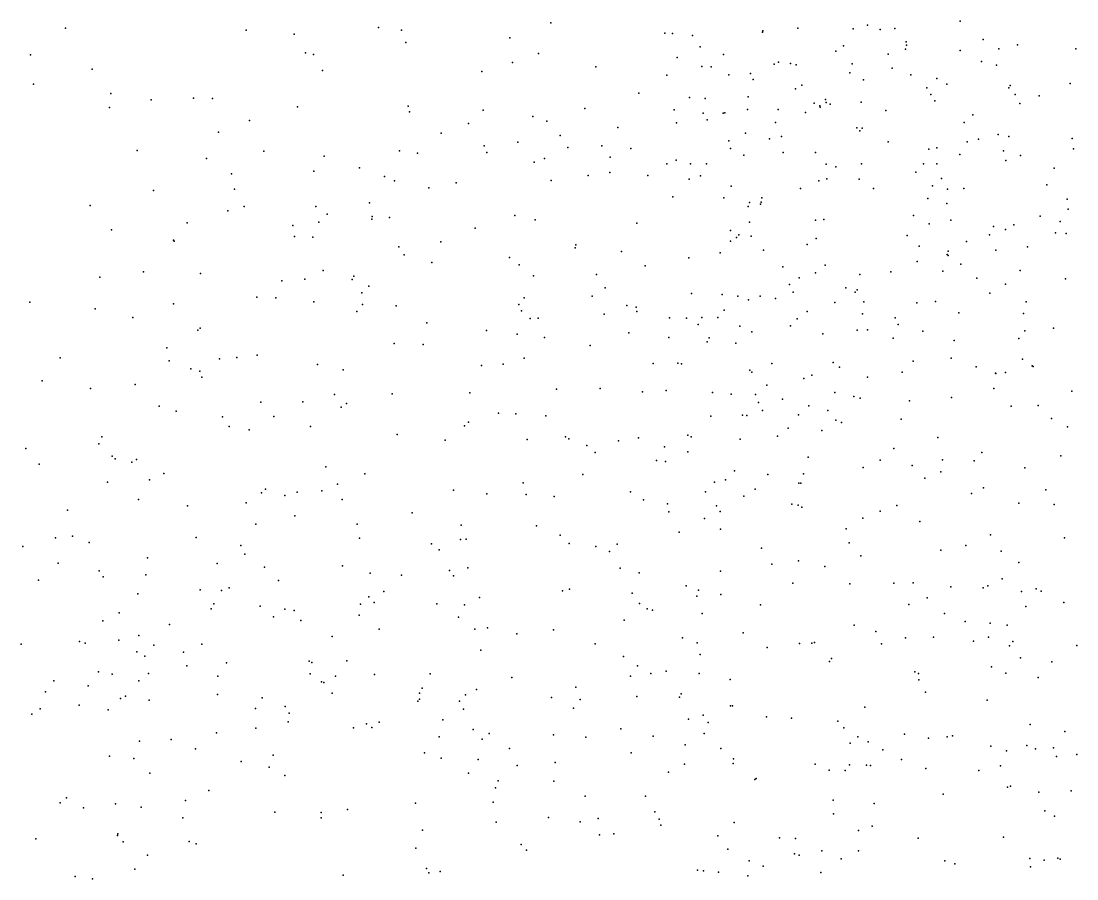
# Model space of a CAD drawing. Header units: metres. Extents: x -25 to 25, y -27.7 to 27.8.
# Drawn here: x -4.356 to -2.278, y 13.572 to 15.259 of the extents above; entities that cross this region are included whole.
import ezdxf

# ---------------------------------------------------------------- set-up
doc = ezdxf.new("R2010")
doc.units = ezdxf.units.M

msp = doc.modelspace()

# ---------------------------------------------------------------- linework, layer by layer
for p in [(-3.3132, 15.2555, -23.3934), (-2.6906, 15.2511, -25.5747), (-2.5081, 15.259, 17.5019), (-4.2683, 15.2451, -16.3878), (-3.9128, 15.2414, -16.5891), (-3.8186, 15.2331, -24.1138), (-3.6527, 15.2463, 3.3075), (-3.6074, 15.2413, 14.4426), (-3.089, 15.2355, -25.1858), (-3.0738, 15.2344, 9.2245), (-3.0347, 15.2308, -15.7521), (-2.8972, 15.2372, 5.7619), (-2.8965, 15.2398, 18.4484), (-2.8274, 15.2454, -22.7059), (-2.7185, 15.2439, 19.3849), (-2.6658, 15.2424, 5.7406), (-2.6367, 15.2446, -11.0663), (-3.599, 15.217, 10.194), (-3.3942, 15.2264, -15.7578), (-3.0195, 15.2085, 9.9752), (-2.7374, 15.2104, 18.8134), (-2.6143, 15.2185, 14.2985), (-2.6136, 15.2119, 21.1202), (-2.4631, 15.2229, -25.7767), (-2.3954, 15.2122, -14.1169), (-4.3371, 15.193, 10.8347), (-3.7959, 15.1964, 10.399), (-3.7805, 15.1935, -15.7154), (-3.3379, 15.1953, 3.2686), (-3.0647, 15.1876, 6.5973), (-2.9739, 15.1934, 7.2589), (-2.7524, 15.1998, 17.0896), (-2.6497, 15.1939, -16.5511), (-2.6157, 15.2037, 16.4914), (-2.5079, 15.2015, 16.3787), (-2.4318, 15.2044, -10.8986), (-2.2804, 15.2043, -14.3308), (-3.389, 15.1773, 10.0594), (-3.2252, 15.1692, -16.845), (-3.0163, 15.1698, 6.3843), (-2.9981, 15.1692, 20.3579), (-2.874, 15.1744, 7.5162), (-2.8652, 15.1784, -16.7924), (-2.8422, 15.1757, 9.9825), (-2.8309, 15.1733, 9.111), (-2.7204, 15.175, 7.6451), (-2.6416, 15.1667, -15.9512), (-2.4662, 15.1795, 7.9729), (-2.4363, 15.1727, 6.0497), (-4.2163, 15.1643, -15.1734), (-3.7628, 15.1616, -23.6179), (-3.4494, 15.16, 14.4581), (-3.0851, 15.153, -22.9313), (-2.9632, 15.1535, 20.6069), (-2.9209, 15.156, 6.2345), (-2.9152, 15.1443, -12.0964), (-2.7252, 15.1573, 19.2414), (-2.6053, 15.1535, 10.049), (-2.5542, 15.1464, 17.7539), (-4.3312, 15.135, 14.434), (-2.8321, 15.1261, 18.2513), (-2.8197, 15.1332, 6.0706), (-2.6983, 15.1433, 18.9548), (-2.5734, 15.1276, -16.7495), (-2.5342, 15.1351, 17.5983), (-2.4122, 15.1279, -18.9755), (-2.4099, 15.1323, 14.3034), (-2.2919, 15.1366, 6.1935), (-4.1792, 15.1164, 3.3308), (-4.0996, 15.1045, 14.555), (-4.0165, 15.1073, 9.5866), (-3.9793, 15.1069, 3.3146), (-3.1406, 15.1173, 14.3607), (-3.0409, 15.1091, 6.8251), (-3.0098, 15.1066, 7.014), (-2.925, 15.1104, 3.2499), (-2.7732, 15.1047, -11.1654), (-2.5659, 15.1147, 7.837), (-2.3997, 15.1147, 8.2252), (-2.3525, 15.1119, -19.4662), (-4.1817, 15.0892, 9.6769), (-3.8117, 15.0903, 3.3085), (-3.5939, 15.0915, -24.6707), (-3.4467, 15.084, -15.6046), (-3.2463, 15.0873, 17.1922), (-3.0711, 15.0845, 17.1107), (-2.9263, 15.0855, 20.045), (-2.8659, 15.0849, 20.7767), (-2.7951, 15.0979, -25.4643), (-2.784, 15.0922, 17.4073), (-2.7834, 15.09, 18.4026), (-2.7718, 15.0988, 16.5688), (-2.764, 15.0957, 18.0965), (-2.7027, 15.0994, 18.7102), (-2.6544, 15.0829, 8.9758), (-2.558, 15.1025, -22.4105), (-2.3909, 15.0969, 21.2791), (-3.9067, 15.0637, 10.5405), (-3.5919, 15.0803, 3.2966), (-3.349, 15.0715, 17.0767), (-3.3212, 15.0622, 17.6029), (-3.0138, 15.0778, 9.2191), (-3.0057, 15.0651, -15.6067), (-2.9743, 15.0783, -11.7034), (-2.9709, 15.0784, 17.3548), (-2.8125, 15.0793, -16.9933), (-2.483, 15.0744, -13.6129), (-3.9676, 15.0404, -24.0712), (-3.4754, 15.0579, 17.374), (-3.1815, 15.0498, 9.971), (-3.0662, 15.0591, 17.5537), (-2.8715, 15.0595, 19.8242), (-2.7111, 15.0493, 20.9745), (-2.7053, 15.0434, -15.7146), (-2.7011, 15.0486, 5.982), (-2.5001, 15.0596, 8.7577), (-3.5293, 15.0385, 17.0713), (-3.3781, 15.0209, 10.045), (-3.2949, 15.0343, -17.0763), (-2.9632, 15.0236, -12.3518), (-2.9305, 15.0386, 7.4163), (-2.883, 15.0278, 16.6875), (-2.8595, 15.032, -22.5011), (-2.6497, 15.0216, 16.3593), (-2.494, 15.0219, 21.1776), (-2.4721, 15.0266, -16.924), (-2.433, 15.036, -15.976), (-2.4124, 15.0318, 8.4761), (-2.2876, 15.0281, 9.8953), (-4.1277, 15.0047, -16.8925), (-3.8781, 15.0031, 14.6669), (-3.6111, 15.0038, 17.2336), (-3.5759, 14.9992, 9.3736), (-3.4444, 15.0136, -23.2657), (-3.4396, 15.0004, 16.8641), (-3.2803, 15.0106, -23.0877), (-3.213, 15.0139, 16.7863), (-3.1564, 15.0087, 17.7524), (-2.9598, 15.0085, 17.6725), (-2.8563, 15.0006, 6.2962), (-2.7924, 15.0003, 9.1202), (-2.5699, 15.0071, -13.213), (-2.554, 15.0097, 10.0134), (-2.4228, 15.0037, -10.8036), (-2.2849, 15.0076, -22.3021), (-3.9909, 14.9889, -23.7851), (-3.7595, 14.9935, 10.3459), (-3.3462, 14.9816, 14.5475), (-3.326, 14.9888, 9.3117), (-3.1969, 14.9914, -25.1248), (-3.0851, 14.9785, -11.9068), (-3.0672, 14.9854, -22.7054), (-3.0386, 14.9783, 16.6863), (-3.0075, 14.9781, 7.1086), (-2.9335, 14.9955, -11.4405), (-2.7021, 14.9786, 7.709), (-2.5542, 14.9784, 18.0028), (-2.5087, 14.9965, 7.9379), (-2.4184, 14.9851, 6.1393), (-2.3894, 14.9947, 16.1256), (-3.9418, 14.9586, -16.9917), (-3.7799, 14.9638, -15.2811), (-3.6897, 14.9707, 14.6917), (-3.1973, 14.9611, 3.2712), (-2.772, 14.9779, 17.7137), (-2.7524, 14.9722, 9.9367), (-2.5951, 14.9618, 6.072), (-2.5801, 14.978, 18.6072), (-2.3231, 14.9699, -25.8853), (-3.6407, 14.9534, -17.0881), (-3.621, 14.9448, 16.9175), (-3.4997, 14.941, 17.8146), (-3.3127, 14.9454, 17.887), (-3.2398, 14.9557, -15.4828), (-3.1228, 14.9555, -12.1189), (-3.0413, 14.9479, 6.8967), (-3.0191, 14.9549, 6.729), (-2.7861, 14.945, 20.8217), (-2.7702, 14.9487, 16.4341), (-2.707, 14.9484, 14.3565), (-2.5447, 14.9496, 18.1809), (-2.3377, 14.9373, -18.8995), (-4.0951, 14.9258, -15.014), (-3.9359, 14.9287, -24.2873), (-3.5534, 14.9308, 16.7709), (-2.9586, 14.9347, -17.2486), (-2.8224, 14.9301, 19.3103), (-2.6784, 14.93, 9.0421), (-2.5626, 14.9349, -22.2281), (-2.5329, 14.9285, 18.4377), (-2.5006, 14.9301, -17.1302), (-4.2199, 14.8967, 3.3378), (-3.6706, 14.9014, 17.6725), (-3.0737, 14.9137, 9.9463), (-2.9733, 14.9116, 17.8622), (-2.9225, 14.9025, 9.2093), (-2.901, 14.8991, 6.4473), (-2.8998, 14.9031, 19.8067), (-2.8984, 14.9114, 3.2716), (-2.5719, 14.9099, 8.916), (-2.534, 14.9006, 21.0846), (-2.2976, 14.9087, 15.7802), (-3.9489, 14.8856, 10.5892), (-3.917, 14.8946, 9.6233), (-3.7761, 14.8941, 17.2957), (-3.7539, 14.8793, 17.5407), (-3.6648, 14.8748, 9.4403), (-3.3841, 14.8768, 3.3049), (-2.9254, 14.8941, 20.4188), (-2.6, 14.877, -13.0141), (-2.3508, 14.8751, 3.3352), (-2.2957, 14.889, 21.2284), (-4.029, 14.8625, 14.7178), (-3.8213, 14.857, 3.3352), (-3.7699, 14.8639, 14.7829), (-3.6658, 14.8696, -24.7022), (-3.6312, 14.8731, 3.3268), (-3.3441, 14.868, -25.0306), (-3.1444, 14.8615, 14.5286), (-2.9223, 14.8639, 7.4913), (-2.7927, 14.8678, 17.8416), (-2.7763, 14.8691, -25.4616), (-2.5689, 14.8601, 16.1296), (-2.5267, 14.8673, 9.8131), (-2.4426, 14.8553, 8.1585), (-2.4026, 14.8583, 17.8497), (-2.3113, 14.8646, -10.6293), (-4.1782, 14.8483, 14.6517), (-3.8181, 14.8354, 17.1325), (-3.7816, 14.8343, 10.355), (-3.4627, 14.8515, 10.1069), (-2.9597, 14.8469, 14.4387), (-2.948, 14.8335, 19.9623), (-2.9434, 14.8388, -15.4581), (-2.9195, 14.8359, 9.9282), (-2.6121, 14.8372, -25.63), (-2.4504, 14.8385, 18.5567), (-2.4187, 14.8494, 8.6109), (-2.3205, 14.8429, 18.3225), (-2.2997, 14.8416, 15.4901), (-4.0559, 14.8283, -24.0512), (-4.0544, 14.826, 9.7308), (-3.6124, 14.8154, 17.8883), (-3.5302, 14.8247, -24.8688), (-3.2655, 14.8129, 14.6945), (-3.2646, 14.8187, 18.0202), (-2.9599, 14.8263, 6.601), (-2.8093, 14.8196, -10.9613), (-2.7916, 14.8317, 19.1449), (-2.589, 14.8163, -15.6169), (-2.4954, 14.8255, 15.9673), (-2.3754, 14.8154, 14.3585), (-3.6021, 14.7994, 14.8957), (-3.3949, 14.7942, -23.0619), (-3.1744, 14.8062, 16.5202), (-3.0422, 14.7933, 7.0472), (-2.9805, 14.8033, -11.1737), (-2.8952, 14.8087, 19.5916), (-2.5338, 14.7999, 9.6516), (-2.532, 14.7983, 18.7381), (-2.5318, 14.8065, -10.7404), (-2.4378, 14.8083, 9.4976), (-3.5475, 14.7844, -23.2227), (-3.3755, 14.7794, 9.3013), (-3.128, 14.7776, -17.4351), (-2.8572, 14.776, 20.5538), (-2.7738, 14.7793, 16.2272), (-2.5929, 14.7863, -17.3597), (-2.5066, 14.7811, 8.8467), (-4.2012, 14.7552, 10.6316), (-4.115, 14.766, -17.1027), (-4.0026, 14.7626, 3.3604), (-3.7975, 14.7517, -24.5846), (-3.7615, 14.7687, 14.9432), (-3.7041, 14.751, 10.2441), (-3.7013, 14.7571, -15.1604), (-3.3478, 14.7583, 14.9163), (-3.2235, 14.7608, -12.4008), (-2.8251, 14.7543, 9.181), (-2.793, 14.764, 6.3711), (-2.7053, 14.7605, 9.8064), (-2.6444, 14.7656, 18.9062), (-2.5419, 14.7673, 7.9562), (-2.4751, 14.7534, 15.7598), (-2.3902, 14.7683, 6.2105), (-2.3008, 14.7522, 15.2436), (-3.843, 14.7482, 16.915), (-3.6716, 14.7377, 16.6563), (-3.2068, 14.7343, 10.0054), (-2.8437, 14.7407, -22.1595), (-2.7328, 14.7342, 20.7433), (-2.7106, 14.7304, 6.2285), (-2.419, 14.7416, 8.3258), (-3.8922, 14.7158, 9.6634), (-3.8544, 14.7147, 17.6937), (-3.6852, 14.7243, 9.4877), (-3.3659, 14.7148, 15.0877), (-3.2322, 14.7178, -11.6411), (-3.0365, 14.7234, 7.2388), (-2.9766, 14.7214, 7.4204), (-2.9457, 14.7181, 16.3364), (-2.9248, 14.7109, -25.3266), (-2.9013, 14.7179, -17.4746), (-2.8717, 14.7132, 19.3415), (-2.8369, 14.7262, -12.8083), (-2.7149, 14.7261, 3.3307), (-2.4495, 14.724, -13.8754), (-4.3386, 14.7065, 14.6092), (-4.2098, 14.6934, -14.8904), (-4.0562, 14.7027, 10.541), (-3.7797, 14.7068, 17.8531), (-3.6955, 14.6882, 15.1683), (-3.6842, 14.7018, -17.3313), (-3.6175, 14.699, 17.9953), (-3.3766, 14.7014, 10.082), (-3.3715, 14.6893, 3.3835), (-3.1642, 14.6995, 14.8477), (-3.1459, 14.6961, 9.2428), (-3.1444, 14.6876, 16.4011), (-2.9722, 14.6905, 3.3446), (-2.8091, 14.6877, 17.9932), (-2.7548, 14.7055, -15.4789), (-2.6977, 14.7072, 14.3964), (-2.5936, 14.7047, -21.9878), (-2.5566, 14.7074, 17.9045), (-2.3783, 14.7069, 15.3752), (-4.1362, 14.6763, 14.7703), (-3.3539, 14.6739, -12.2273), (-3.3386, 14.6751, 16.4286), (-3.2088, 14.6827, 3.3671), (-3.0799, 14.6756, -22.3214), (-3.0463, 14.6749, -12.6707), (-3.0162, 14.6764, -10.9799), (-2.9847, 14.6759, 20.0974), (-2.8291, 14.6737, 19.1899), (-2.7002, 14.6831, 9.6448), (-2.6361, 14.6755, 9.4689), (-2.5106, 14.685, 3.3345), (-2.3833, 14.684, 17.904), (-4.008, 14.651, 14.9227), (-4.0032, 14.6548, -24.2513), (-3.5576, 14.6654, 3.4087), (-3.4402, 14.6506, 15.3018), (-3.1599, 14.6459, 15.1616), (-3.0236, 14.6623, 14.7137), (-2.9415, 14.659, 20.2827), (-2.9182, 14.6481, 19.4803), (-2.8421, 14.6594, -10.8124), (-2.7106, 14.651, 15.8296), (-2.6907, 14.652, -13.0028), (-2.63, 14.6621, 9.1004), (-2.5814, 14.6493, 9.326), (-2.3806, 14.6502, -14.0898), (-2.3245, 14.6553, -25.8372), (-3.622, 14.625, 10.1592), (-3.3799, 14.6433, -25.0322), (-3.3262, 14.6368, 9.255), (-3.0815, 14.6367, 18.1169), (-3.0059, 14.6283, 14.9454), (-3.0018, 14.6363, 19.7799), (-2.9492, 14.6256, 16.133), (-2.7781, 14.6441, 7.72), (-2.6398, 14.6353, 7.8949), (-2.52, 14.6306, -13.2555), (-2.3926, 14.6345, 8.9099), (-4.0691, 14.6163, 9.7989), (-3.5645, 14.6231, 16.4922), (-3.236, 14.6208, -11.4017), (-4.2787, 14.597, 14.7124), (-4.0642, 14.5906, 3.4266), (-3.9654, 14.5951, -23.5791), (-3.9313, 14.5975, -17.2654), (-3.8915, 14.602, 16.7885), (-3.7723, 14.5834, 15.3888), (-3.4071, 14.584, -11.866), (-3.3657, 14.596, 18.1442), (-3.1124, 14.5854, -25.2005), (-3.0634, 14.5865, 15.3171), (-3.0567, 14.5848, 7.001), (-2.8786, 14.5854, 14.7498), (-2.7579, 14.5874, 9.536), (-2.6005, 14.59, 20.8248), (-2.5256, 14.5959, 8.1127), (-2.3857, 14.594, 8.7173), (-4.0216, 14.5754, 17.433), (-4.0039, 14.5708, 17.0011), (-3.7224, 14.5734, 9.5326), (-3.4502, 14.5818, -17.5456), (-2.9217, 14.5725, 18.0803), (-2.9183, 14.5684, 15.7908), (-2.7457, 14.5781, 15.6039), (-2.622, 14.5687, 14.4299), (-2.4765, 14.5789, 8.2583), (-2.4387, 14.5663, -13.6077), (-2.4377, 14.5661, -15.5549), (-2.4186, 14.568, 6.2149), (-2.3666, 14.5813, 18.6967), (-2.3646, 14.5794, 8.4661), (-4.3147, 14.5515, 9.8692), (-4.1313, 14.5441, -17.2236), (-4.0003, 14.5585, 15.2369), (-2.8884, 14.5429, 15.1887), (-2.8156, 14.5558, 9.6783), (-2.8, 14.5625, 14.5452), (-2.6905, 14.5589, -17.5744), (-4.2194, 14.5366, 3.4529), (-3.7394, 14.5248, 16.5696), (-3.626, 14.5259, 18.0737), (-3.4728, 14.5277, -15.2112), (-3.3023, 14.5353, 10.0629), (-3.2167, 14.5365, -11.0151), (-3.1329, 14.5299, 16.1832), (-3.0866, 14.5324, 10.0061), (-2.9954, 14.5289, 19.6021), (-2.9585, 14.5256, 3.4382), (-2.9109, 14.5244, 9.8516), (-2.7547, 14.5288, 18.0322), (-2.4418, 14.5362, 15.2448), (-2.2886, 14.5314, 8.5968), (-4.0844, 14.5016, 17.1753), (-3.8843, 14.5095, -23.405), (-3.8016, 14.51, -14.9971), (-3.7156, 14.5068, -23.1325), (-2.9049, 14.5087, 15.4643), (-2.8576, 14.5155, 19.2671), (-2.8059, 14.5022, 9.2247), (-2.7176, 14.5205, 20.7102), (-2.705, 14.5176, -25.4131), (-2.608, 14.5123, 15.3697), (-2.5251, 14.5188, -21.7639), (-2.4076, 14.5014, -10.4806), (-2.3546, 14.5028, 20.9602), (-4.0506, 14.492, 10.2607), (-3.9597, 14.481, -24.3663), (-3.8584, 14.4814, -24.5554), (-3.7259, 14.4995, -17.4467), (-3.4167, 14.4878, -22.5123), (-3.3821, 14.4865, -11.651), (-3.3235, 14.483, 9.2152), (-2.9985, 14.4818, 20.3063), (-2.9366, 14.4838, 19.4368), (-2.9278, 14.4831, 6.72), (-2.8967, 14.493, 7.6179), (-2.8259, 14.4846, -10.6739), (-2.7687, 14.4934, 14.9662), (-3.9462, 14.4616, 16.7525), (-3.7866, 14.462, 10.1347), (-3.4834, 14.4633, 15.6249), (-3.4754, 14.4704, -12.1424), (-2.753, 14.4743, -13.1223), (-2.7414, 14.4694, 15.2345), (-2.624, 14.4759, -15.467), (-2.3281, 14.4772, 14.3795), (-2.2966, 14.4613, 17.9486), (-4.1969, 14.4414, 10.2545), (-3.9071, 14.455, 3.4893), (-3.6158, 14.4461, 16.4494), (-3.2847, 14.4411, 15.6845), (-3.1411, 14.4396, 9.1911), (-3.0438, 14.445, -17.6458), (-3.0375, 14.4412, 7.3629), (-2.8672, 14.4425, 9.4838), (-2.8462, 14.4584, 20.5553), (-2.7801, 14.4539, 6.517), (-2.552, 14.4403, 8.1772), (-4.3467, 14.4186, 9.9685), (-4.2032, 14.4277, 15.0576), (-3.5217, 14.4349, 3.534), (-3.36, 14.436, -11.2236), (-3.2784, 14.4374, -12.5904), (-3.2427, 14.4244, 18.1921), (-3.1804, 14.4335, 15.8835), (-3.0901, 14.4215, -12.807), (-2.9409, 14.4366, -21.9272), (-2.6387, 14.4182, 15.1222), (-4.1765, 14.4032, 9.9966), (-4.1706, 14.3979, -14.8208), (-4.1286, 14.3966, 3.5228), (-3.2261, 14.4106, 16.0954), (-3.0441, 14.4116, -10.7292), (-2.8074, 14.4017, 19.1405), (-2.4655, 14.4107, 3.279), (-2.31, 14.4039, 8.4144), (-4.3204, 14.3879, 14.8527), (-4.138, 14.3914, 17.0109), (-3.7562, 14.3821, 3.5588), (-3.1055, 14.3947, 7.116), (-3.0879, 14.3932, 20.1643), (-2.699, 14.3811, 7.953), (-2.6654, 14.3953, 14.7771), (-2.6028, 14.3852, -10.54), (-2.5428, 14.3962, -25.4753), (-2.4802, 14.394, 8.3401), (-2.381, 14.3807, -13.7707), (-4.1033, 14.3566, -17.3262), (-4.075, 14.3696, -23.8542), (-3.6794, 14.3687, 10.0533), (-3.2508, 14.3675, -17.6641), (-2.9697, 14.3565, 6.8326), (-2.952, 14.3747, -25.2829), (-2.8868, 14.3676, 19.3141), (-2.8161, 14.3688, 7.7213), (-2.5775, 14.3602, -21.6066), (-2.5462, 14.3725, 6.2888), (-4.1858, 14.3524, 17.1723), (-3.875, 14.3382, -23.1968), (-3.7642, 14.3353, -24.702), (-3.7333, 14.348, 9.4993), (-3.5051, 14.3366, 9.2123), (-3.3682, 14.351, 10.055), (-2.9916, 14.3523, 9.7943), (-2.9117, 14.3385, 7.5456), (-2.8257, 14.3503, -17.6632), (-2.8216, 14.3501, -21.7304), (-2.4622, 14.3414, 14.3944), (-2.3392, 14.3373, 6.3253), (-4.1245, 14.3184, 17.5666), (-3.8827, 14.3311, 15.594), (-3.8371, 14.3257, 9.6167), (-3.8129, 14.3326, 16.5245), (-3.724, 14.3183, 15.6883), (-3.4395, 14.3296, -11.518), (-3.362, 14.3278, 16.1886), (-3.3067, 14.3243, 9.1393), (-3.1567, 14.3332, -25.2225), (-3.1312, 14.3172, 19.8331), (-3.009, 14.333, 19.5094), (-2.934, 14.3248, 9.392), (-2.4855, 14.3301, 14.992), (-4.2647, 14.2971, 15.1758), (-4.0284, 14.3058, 15.5079), (-3.9128, 14.3115, 9.7644), (-3.0839, 14.3094, 3.5619), (-3.0816, 14.2942, 9.9859), (-2.9876, 14.3058, 18.1529), (-2.9804, 14.2947, 9.6034), (-2.8394, 14.309, 20.6228), (-2.827, 14.3069, 18.0956), (-2.8197, 14.3033, 6.6444), (-2.6657, 14.2952, 20.7852), (-2.6326, 14.3065, 18.0289), (-2.3926, 14.3107, -10.3801), (-2.3229, 14.308, -21.5278), (-3.8169, 14.286, 9.9755), (-3.5861, 14.2918, -24.9389), (-3.0114, 14.2808, 7.3347), (-2.6994, 14.2817, -13.3979), (-2.5873, 14.275, 8.2592), (-3.8939, 14.2697, 3.6324), (-3.6947, 14.2699, 18.0735), (-3.4901, 14.2674, -11.7954), (-3.3415, 14.2661, 3.6593), (-3.0611, 14.2541, 7.1796), (-2.9798, 14.2596, 20.4791), (-2.7321, 14.2603, -25.3274), (-4.2881, 14.2428, 17.0867), (-4.2544, 14.2463, 17.3311), (-4.2222, 14.2334, 16.8402), (-4.0115, 14.2437, 16.6273), (-3.6902, 14.242, -15.0645), (-3.5483, 14.2307, 3.6937), (-3.4914, 14.2395, 15.8877), (-3.4798, 14.24, 16.2467), (-3.2949, 14.248, -12.7074), (-3.2774, 14.2314, -10.8396), (-3.1832, 14.2305, 9.0849), (-2.7264, 14.2326, 3.4161), (-2.4482, 14.2488, 18.7868), (-2.3026, 14.2425, 18.7096), (-4.3522, 14.2257, 15.056), (-3.9237, 14.228, -22.9782), (-3.9155, 14.2109, -14.9491), (-3.5332, 14.2192, 18.1605), (-3.2248, 14.2257, -15.3333), (-3.1979, 14.2158, 19.9663), (-2.899, 14.2225, 3.5174), (-2.546, 14.2182, 14.5856), (-2.4966, 14.2278, 3.2338), (-2.4276, 14.2166, 17.987), (-4.283, 14.1928, 3.6903), (-4.1068, 14.2031, -24.0431), (-3.9698, 14.1922, 17.8713), (-2.8785, 14.1908, -15.4068), (-2.826, 14.1974, -10.5551), (-2.7038, 14.2076, 8.0373), (-2.3923, 14.1944, 14.3632), (-4.2025, 14.1779, 17.5626), (-4.1102, 14.1703, 17.6956), (-3.8768, 14.1851, 16.4812), (-3.7231, 14.1875, 3.7228), (-3.6693, 14.1735, -17.6013), (-3.6074, 14.1694, 9.2707), (-3.513, 14.1788, -15.2032), (-3.5052, 14.1682, 16.0554), (-3.4769, 14.1839, -12.5725), (-3.1772, 14.1829, -12.9107), (-3.1395, 14.1739, 20.239), (-2.9799, 14.1774, 6.9063), (-2.7743, 14.1861, 7.7313), (-4.3215, 14.1596, 15.2199), (-4.1946, 14.1661, -17.3695), (-3.8495, 14.1591, 9.6509), (-3.0472, 14.1481, -25.3465), (-2.837, 14.1533, -21.5532), (-2.7251, 14.1522, 6.5496), (-2.6387, 14.1536, -21.4485), (-2.6007, 14.1545, 18.9144), (-2.4535, 14.1482, -25.3137), (-2.4256, 14.1619, 8.2745), (-4.1261, 14.1329, 16.5331), (-4.0035, 14.1408, -23.2706), (-3.9616, 14.1389, -17.4482), (-3.9462, 14.1444, 3.7483), (-3.6715, 14.1264, -12.4287), (-3.642, 14.1375, 9.9506), (-3.2903, 14.1385, 9.0202), (-3.2767, 14.142, 18.176), (-3.1533, 14.1338, 19.7292), (-3.0263, 14.1281, 9.3645), (-3.023, 14.1396, 19.482), (-2.979, 14.1313, 7.2932), (-2.5267, 14.1461, 20.8823), (-2.4629, 14.1444, 14.8447), (-2.3874, 14.1372, -15.4715), (-2.3585, 14.1425, 22.4697), (-2.3489, 14.1377, -17.6534), (-3.9766, 14.1127, -22.774), (-3.8855, 14.1082, -24.6824), (-3.688, 14.1121, -12.0145), (-3.6609, 14.1156, 16.2768), (-3.538, 14.1131, 3.7957), (-3.4835, 14.1113, -11.3678), (-3.4541, 14.1252, -11.1094), (-3.1391, 14.1133, 9.9381), (-2.9009, 14.1113, -13.3869), (-2.6091, 14.1118, 18.015), (-2.573, 14.1245, 6.4436), (-2.3789, 14.1079, -13.7643), (-2.3038, 14.1155, 22.3005), (-4.1627, 14.095, -13.6915), (-3.982, 14.103, 15.6426), (-3.8593, 14.0873, 17.9602), (-3.8366, 14.1026, 9.8027), (-3.8186, 14.0997, -12.2664), (-3.6909, 14.0909, -22.3865), (-3.4954, 14.0864, 9.0813), (-3.1237, 14.1029, 3.6839), (-3.1134, 14.1002, -13.122), (-3.0156, 14.0942, 9.2027), (-2.5392, 14.094, 8.1903), (-4.1947, 14.0796, 15.4458), (-4.0638, 14.0722, -13.4426), (-3.8056, 14.0799, 3.824), (-3.4381, 14.0658, -12.7984), (-3.169, 14.0809, -17.7645), (-2.7165, 14.0713, 19.0381), (-2.4983, 14.0781, 3.159), (-2.4492, 14.0751, -10.3933), (-2.4157, 14.0707, 22.8214), (-4.1244, 14.0509, -14.7499), (-3.7435, 14.0485, -24.9654), (-3.6512, 14.0634, 15.9752), (-3.4631, 14.0633, 9.9534), (-3.3802, 14.0537, -15.3346), (-3.3082, 14.0617, -25.3677), (-3.0547, 14.0463, -21.681), (-2.9352, 14.0558, 20.5605), (-2.674, 14.0585, 8.2644), (-2.6157, 14.0464, -13.6321), (-2.5603, 14.0475, 22.5909), (-2.4526, 14.0474, 22.2798), (-4.3558, 14.0338, 17.5317), (-4.2411, 14.0386, 3.8739), (-4.23, 14.0354, 17.6654), (-4.1635, 14.0415, -13.229), (-4.0945, 14.0319, -23.7042), (-4.0003, 14.0333, -13.9314), (-3.2263, 14.0345, 19.991), (-3.0255, 14.0363, 7.1037), (-2.8877, 14.027, 19.275), (-2.8241, 14.0348, 18.0578), (-2.7997, 14.0358, 20.6959), (-2.7949, 14.0368, 7.5318), (-2.6626, 14.0341, -15.5056), (-2.4815, 14.0394, 14.5262), (-2.4111, 14.0306, 18.7492), (-2.4046, 14.039, 3.0344), (-2.2788, 14.0311, 18.6623), (-4.1284, 14.0183, -23.9265), (-4.1121, 14.0099, -24.2753), (-4.0365, 14.0181, -12.3602), (-3.4514, 14.0215, 18.1393), (-3.1705, 14.0092, -10.7027), (-3.0194, 14.0135, -15.4588), (-2.7612, 14.0056, 6.6501), (-2.3892, 14.007, 20.936), (-4.0294, 13.9912, -24.5185), (-3.9519, 13.9972, -12.5927), (-3.7892, 14.0001, -15.0368), (-3.7835, 13.9976, 9.6567), (-3.7146, 14.0008, 16.1737), (-3.1432, 13.9909, 9.7326), (-2.7652, 13.9992, 3.4284), (-2.4466, 13.9892, 6.4417), (-2.3278, 13.9991, 8.0429), (-4.2913, 13.9618, 15.3574), (-4.2037, 13.9792, -14.5449), (-4.1767, 13.9745, 16.3745), (-4.1243, 13.9615, 17.8071), (-4.1051, 13.976, -23.0704), (-3.9688, 13.9709, 3.9145), (-3.7868, 13.9754, 15.867), (-3.7372, 13.9706, -13.6231), (-3.6605, 13.9737, -25.1589), (-3.5511, 13.9753, 3.8923), (-3.3902, 13.9678, -10.9562), (-3.1567, 13.9708, 20.2262), (-3.1168, 13.9758, 19.6547), (-3.0865, 13.9804, -13.3266), (-3.0213, 13.976, 3.667), (-2.9606, 13.9642, 6.906), (-2.597, 13.9794, -17.7351), (-2.5902, 13.976, 22.3446), (-2.5897, 13.9635, 8.1253), (-2.418, 13.9768, 22.9612), (-2.3546, 13.968, 14.3188), (-4.3078, 13.94, 4.0121), (-4.2239, 13.9518, -14.2562), (-3.7647, 13.9594, 18.0241), (-3.7601, 13.958, -12.8541), (-3.5666, 13.9471, 9.862), (-3.4595, 13.9444, -22.1649), (-3.264, 13.9489, 18.1326), (-4.1601, 13.9266, 15.5071), (-4.1501, 13.9311, -12.9524), (-4.1039, 13.9232, 3.9783), (-3.9694, 13.9347, -14.1401), (-3.8818, 13.9283, -11.8302), (-3.7435, 13.9372, -13.1791), (-3.5753, 13.9216, 18.0905), (-3.5722, 13.937, 9.2572), (-3.5718, 13.9253, -15.2696), (-3.4934, 13.9218, -25.3756), (-3.4815, 13.9342, -13.0071), (-3.3121, 13.9284, 3.8643), (-3.2559, 13.9251, 9.8785), (-3.1443, 13.9305, 9.4743), (-3.0601, 13.9294, 20.3858), (-3.0573, 13.9359, 9.158), (-2.5761, 13.9389, -21.3533), (-2.4548, 13.9232, 22.0975), (-4.3184, 13.9062, 16.3566), (-4.2413, 13.9135, -12.0865), (-4.1844, 13.9045, -17.5219), (-3.8945, 13.9071, 16.1954), (-3.8365, 13.9107, -17.6964), (-3.4851, 13.9057, 9.0225), (-3.2689, 13.9079, -25.5106), (-2.9597, 13.9125, -25.5112), (-2.9563, 13.9121, 18.0656), (-2.6956, 13.9099, 22.5039), (-4.3345, 13.8962, -12.8557), (-3.8303, 13.8806, -18.3578), (-3.8286, 13.8976, 16.0407), (-3.651, 13.8804, -22.2658), (-3.5257, 13.8851, -13.2136), (-3.0429, 13.8862, 19.5233), (-3.0137, 13.8941, -17.8296), (-3.0039, 13.8796, 8.8663), (-2.8892, 13.891, -10.5488), (-2.8402, 13.8884, 20.6281), (-2.7489, 13.8822, -18.6354), (-3.9712, 13.8595, -14.3701), (-3.8937, 13.8681, -18.0136), (-3.7018, 13.8691, -18.5383), (-3.6761, 13.877, -13.8318), (-3.6655, 13.8696, 3.9451), (-3.4664, 13.8659, -18.4536), (-3.4347, 13.8582, -18.1479), (-3.1758, 13.8672, 20.0753), (-3.0119, 13.8579, -18.7853), (-2.7369, 13.8692, -18.362), (-2.6179, 13.8567, 22.8825), (-2.3703, 13.8753, 14.6859), (-2.3022, 13.8617, -18.848), (-4.1226, 13.8428, 16.2238), (-4.0604, 13.8459, -18.3156), (-3.533, 13.8515, -11.5183), (-3.4485, 13.847, 9.794), (-3.3083, 13.855, -18.6195), (-3.2446, 13.8504, -17.9452), (-3.1119, 13.8524, -18.3568), (-2.7247, 13.8391, 7.6277), (-2.7092, 13.8511, -25.4212), (-2.6889, 13.8418, 7.7792), (-2.5703, 13.849, 18.8706), (-2.5336, 13.8516, -18.2939), (-2.5231, 13.8536, 23.0099), (-4.0124, 13.8275, -18.5235), (-3.8598, 13.8153, 17.9902), (-3.5622, 13.82, 9.51), (-3.3951, 13.8286, -13.4515), (-3.1553, 13.8196, 19.8215), (-3.0494, 13.8354, 3.7344), (-2.9788, 13.8286, -21.5012), (-2.6599, 13.8259, -15.5682), (-2.4474, 13.8327, 3.0194), (-2.4167, 13.824, -19.0519), (-2.3767, 13.8343, -17.7935), (-2.3598, 13.8279, 7.8703), (-2.3247, 13.8298, -10.278), (-2.2784, 13.8163, -18.2909), (-4.182, 13.8134, -22.9612), (-4.1339, 13.809, -18.0228), (-3.9225, 13.8028, -24.8961), (-3.5295, 13.8092, 9.3381), (-3.4562, 13.8067, 18.0869), (-3.3799, 13.795, -18.9294), (-3.3052, 13.8007, 9.7209), (-3.0506, 13.7977, -19.0301), (-2.9545, 13.799, 19.414), (-2.9543, 13.8078, 7.1892), (-2.7931, 13.7975, 3.4601), (-2.726, 13.7964, -19.0927), (-2.6924, 13.7956, 17.9749), (-2.6844, 13.7949, -13.7217), (-2.6235, 13.8071, 3.2197), (-2.4284, 13.7944, 18.7408), (-2.3182, 13.8129, 2.8976), (-4.1025, 13.7797, 17.894), (-3.868, 13.7919, -18.7004), (-3.8369, 13.7753, -14.5671), (-3.4757, 13.7802, -11.2327), (-3.0821, 13.7819, 9.0583), (-2.7659, 13.7857, 22.4233), (-2.7343, 13.7854, -18.0035), (-2.5758, 13.7893, 22.0834), (-2.4713, 13.7853, 6.5547), (-3.4174, 13.7649, 9.5027), (-3.3077, 13.7642, -10.8856), (-2.9121, 13.7675, 6.8018), (-2.9092, 13.7695, 18.0298), (-2.4146, 13.7525, 14.5436), (-2.4087, 13.7546, -21.325), (-3.9865, 13.7461, 16.0298), (-3.4226, 13.7511, 8.8857), (-3.2462, 13.7344, -21.8234), (-3.127, 13.7344, -13.5475), (-2.5417, 13.7385, 7.8171), (-2.353, 13.7427, 14.3238), (-2.2894, 13.7452, 17.8153), (-4.2792, 13.7214, -17.8738), (-4.2667, 13.7312, 17.9008), (-4.2331, 13.7118, -18.5542), (-4.1699, 13.7193, -23.1838), (-4.1195, 13.7132, -23.6512), (-4.0324, 13.7261, 15.8001), (-3.5799, 13.7211, -19.0063), (-3.4271, 13.7229, 9.2077), (-2.7577, 13.7266, -10.5232), (-2.6775, 13.7204, 22.9332), (-4.0374, 13.6922, -24.7466), (-3.8563, 13.7031, -11.5882), (-3.7653, 13.7024, 3.9874), (-3.7653, 13.692, -22.2606), (-3.7136, 13.7087, -14.7569), (-3.318, 13.693, 9.3773), (-3.2204, 13.6907, -15.5323), (-3.109, 13.7039, -10.6871), (-2.757, 13.7002, 22.2721), (-2.3414, 13.7057, 23.2188), (-2.3222, 13.6956, -15.5357), (-3.4209, 13.6834, 9.0379), (-3.2558, 13.6841, 3.8734), (-3.1004, 13.6895, 19.9723), (-3.0972, 13.6775, 8.5963), (-2.953, 13.6827, 8.6769), (-2.681, 13.6757, 7.7265), (-4.327, 13.6505, 15.5532), (-4.1663, 13.6574, 16.0647), (-4.1656, 13.6606, 15.57), (-3.566, 13.668, -14.0784), (-3.2176, 13.6587, -19.2963), (-3.1895, 13.6608, 9.1102), (-2.9851, 13.6566, -19.3672), (-2.8635, 13.653, 19.3368), (-2.8318, 13.6513, 7.4184), (-2.708, 13.667, 6.638), (-2.591, 13.6518, 18.9077), (-2.423, 13.6539, 21.8463), (-4.155, 13.6446, -24.0914), (-4.0253, 13.6453, -22.4098), (-4.0112, 13.6407, 18.0028), (-3.5793, 13.6325, -19.2341), (-3.3717, 13.6393, 8.7765), (-3.3616, 13.6287, -13.7115), (-2.9651, 13.6304, 19.5573), (-4.1073, 13.6187, -18.893), (-2.9233, 13.6074, 7.2666), (-2.8342, 13.6212, 22.4308), (-2.8248, 13.6188, -21.4028), (-2.7802, 13.6274, 20.5041), (-2.7419, 13.6114, 19.1234), (-2.7079, 13.6271, 22.1088), (-2.538, 13.6075, 20.6787), (-2.3709, 13.6121, 6.5966), (-2.3429, 13.6086, 14.4168), (-2.3157, 13.6125, 2.8705), (-2.311, 13.6105, 14.584), (-4.1318, 13.591, -23.3849), (-3.5584, 13.5926, 18.07), (-3.5314, 13.5866, -14.8945), (-3.0247, 13.5892, 19.8727), (-3.0128, 13.5878, 8.8063), (-2.8957, 13.5971, 6.7336), (-2.5187, 13.6013, -15.6061), (-2.3696, 13.5954, -19.6713), (-4.2492, 13.5768, -23.0301), (-4.2152, 13.572, 4.2351), (-3.7222, 13.5796, 18.0629), (-3.5535, 13.5837, -14.4524), (-2.9837, 13.5851, 6.9539), (-2.9258, 13.5781, 20.2634), (-2.7825, 13.5846, 3.4336)]:
    msp.add_point(p)

doc.saveas('drawing.dxf')
